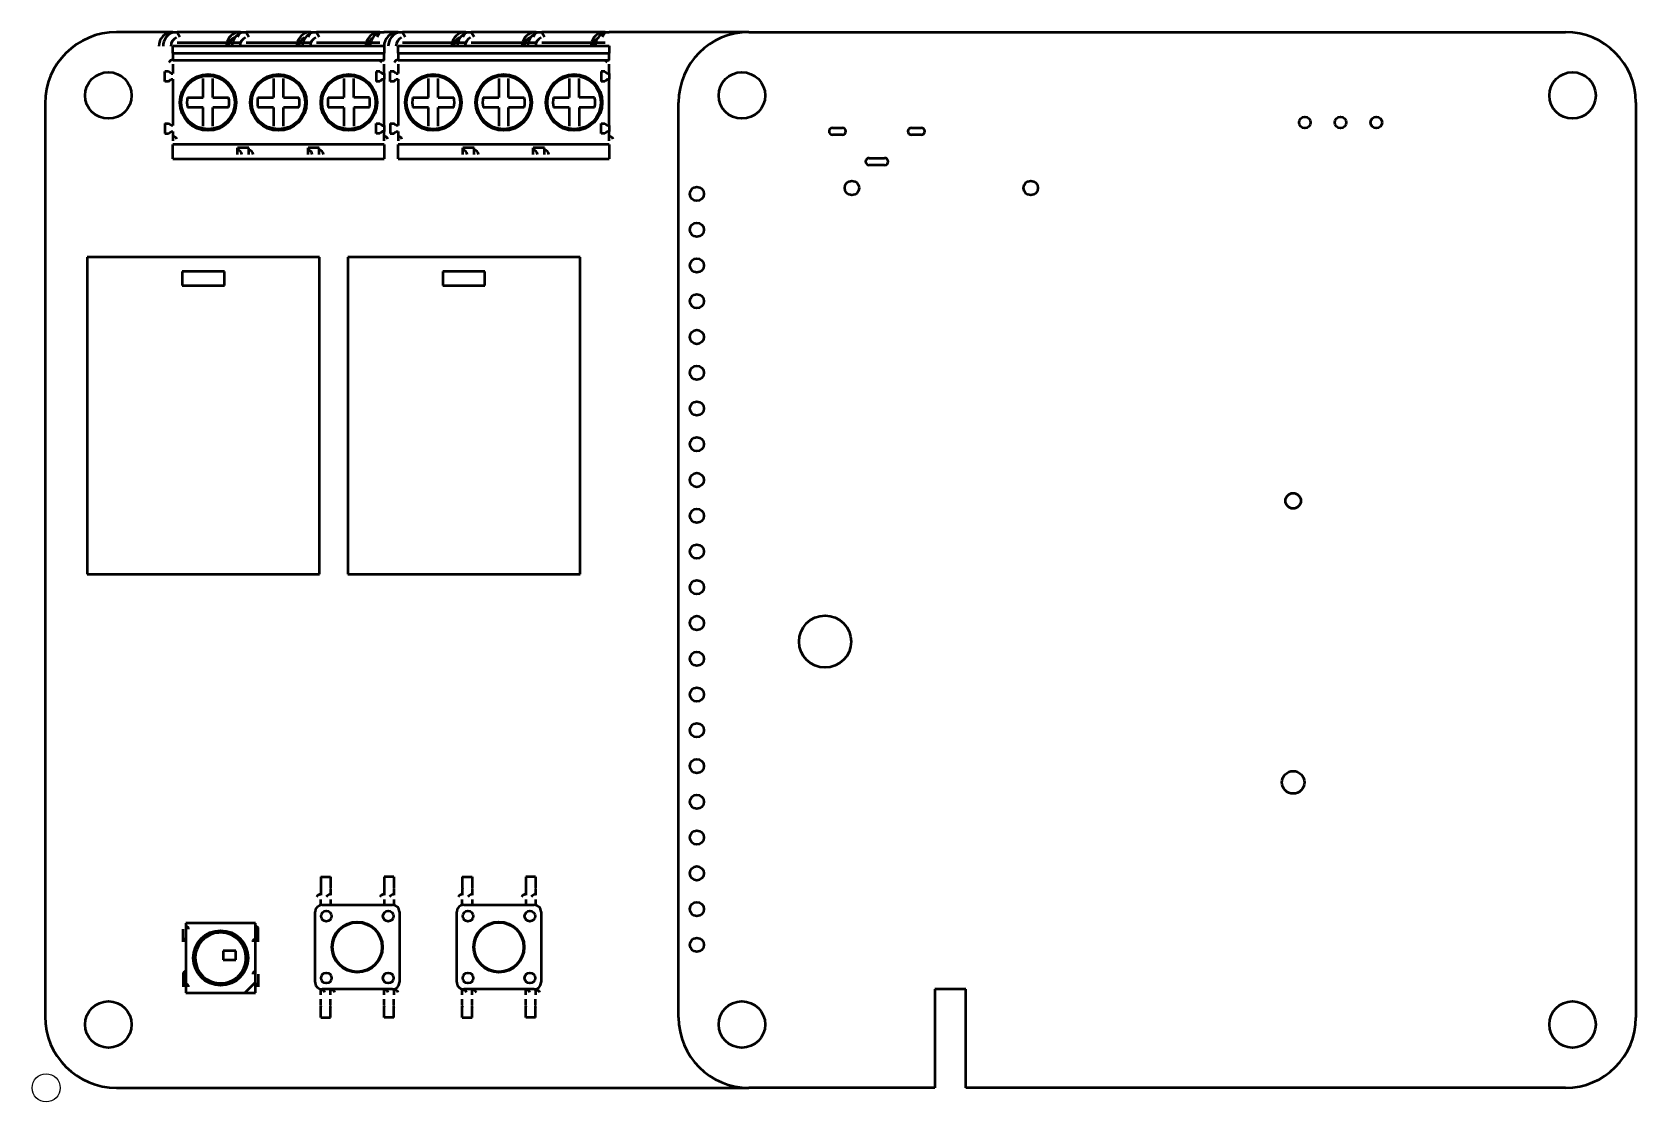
# Model space of a CAD drawing. Header units: millimetres. Extents: x -1 to 113, y -1 to 75.
import ezdxf

# ---------------------------------------------------------------- set-up
doc = ezdxf.new("R2010")
doc.units = ezdxf.units.MM
doc.header["$LTSCALE"] = 0.75
doc.layers.add('Visible', color=7, linetype='Continuous', lineweight=50)

msp = doc.modelspace()

# ---------------------------------------------------------------- linework, layer by layer
msp.add_ellipse((0, 0), major_axis=(1, 0), ratio=1)
msp.add_ellipse((0, 0), major_axis=(1, 0), ratio=1)
msp.add_ellipse((0, 0), major_axis=(1, 0), ratio=1)
msp.add_ellipse((0, 0), major_axis=(1, 0), ratio=1)
msp.add_ellipse((0, 0), major_axis=(1, 0), ratio=1)
msp.add_ellipse((0, 0), major_axis=(1, 0), ratio=1)
msp.add_ellipse((0, 0), major_axis=(1, 0), ratio=1)
msp.add_ellipse((0, 0), major_axis=(1, 0), ratio=1)
msp.add_ellipse((0, 0), major_axis=(1, 0), ratio=1)
msp.add_ellipse((0, 0), major_axis=(1, 0), ratio=1)
msp.add_ellipse((0, 0), major_axis=(1, 0), ratio=1)
msp.add_ellipse((0, 0), major_axis=(1, 0), ratio=1)
msp.add_ellipse((0, 0), major_axis=(1, 0), ratio=1)
msp.add_ellipse((0, 0), major_axis=(1, 0), ratio=1)
msp.add_ellipse((0, 0), major_axis=(1, 0), ratio=1)
msp.add_ellipse((0, 0), major_axis=(1, 0), ratio=1)
msp.add_ellipse((0, 0), major_axis=(1, 0), ratio=1)
msp.add_ellipse((0, 0), major_axis=(1, 0), ratio=1)
msp.add_ellipse((0, 0), major_axis=(1, 0), ratio=1)
msp.add_ellipse((0, 0), major_axis=(1, 0), ratio=1)
msp.add_ellipse((0, 0), major_axis=(1, 0), ratio=1)
msp.add_ellipse((0, 0), major_axis=(1, 0), ratio=1)
msp.add_ellipse((0, 0), major_axis=(1, 0), ratio=1)
msp.add_ellipse((0, 0), major_axis=(1, 0), ratio=1)
msp.add_ellipse((0, 0), major_axis=(1, 0), ratio=1)
msp.add_ellipse((0, 0), major_axis=(1, 0), ratio=1)
msp.add_ellipse((0, 0), major_axis=(1, 0), ratio=1)
msp.add_ellipse((0, 0), major_axis=(1, 0), ratio=1)
msp.add_ellipse((0, 0), major_axis=(1, 0), ratio=1)
msp.add_ellipse((0, 0), major_axis=(1, 0), ratio=1)
at = {"layer": 'Visible'}
for p, q in [((9, 75), (5, 75)), ((9, 75, 6.1002), (9.3, 75, 6.1002)), ((9.3, 75, 6.1002), (9.5, 74.65359, 6.1002)), ((13.8, 75), (9.3, 75)), ((9.3, 74.25, 7.068446), (13.8, 74.25, 7.068446)), ((13.6, 74.65359, 6.1002), (13.8, 75, 6.1002)), ((13.8, 75, 6.1002), (14.2, 75, 6.1002)), ((14.2, 75, 6.1002), (14.4, 74.65359, 6.1002)), ((18.8, 75), (14.2, 75)), ((14.2, 74.25, 7.068446), (18.8, 74.25, 7.068446)), ((18.6, 74.65359, 6.1002), (18.8, 75, 6.1002)), ((18.8, 75, 6.1002), (19.2, 75, 6.1002)), ((19.2, 75, 6.1002), (19.4, 74.65359, 6.1002)), ((23.7, 75), (19.2, 75)), ((19.2, 74.25, 7.068446), (23.7, 74.25, 7.068446)), ((23.5, 74.65359, 6.1002), (23.7, 75, 6.1002)), ((23.7, 75, 6.1002), (24, 75, 6.1002)), ((25, 75), (24, 75)), ((25, 75, 6.1002), (25.3, 75, 6.1002)), ((25.3, 75, 6.1002), (25.5, 74.65359, 6.1002)), ((29.8, 75), (25.3, 75)), ((25.3, 74.25, 7.068446), (29.8, 74.25, 7.068446)), ((29.6, 74.65359, 6.1002), (29.8, 75, 6.1002)), ((29.8, 75, 6.1002), (30.2, 75, 6.1002)), ((30.2, 75, 6.1002), (30.4, 74.65359, 6.1002)), ((34.8, 75), (30.2, 75)), ((30.2, 74.25, 7.068446), (34.8, 74.25, 7.068446)), ((34.6, 74.65359, 6.1002), (34.8, 75, 6.1002)), ((34.8, 75, 6.1002), (35.2, 75, 6.1002)), ((35.2, 75, 6.1002), (35.4, 74.65359, 6.1002)), ((39.7, 75), (35.2, 75)), ((35.2, 74.25, 7.068446), (39.7, 74.25, 7.068446)), ((39.5, 74.65359, 6.1002), (39.7, 75, 6.1002)), ((39.7, 75, 6.1002), (40, 75, 6.1002)), ((49.92, 75), (40, 75)), ((49.92, 75, 1.54), (107.92, 75, 1.54)), ((9, 73.506114, 7.1), (9, 74.019999, 7.1)), ((9, 74.019999, 7.1), (24, 74.019999, 7.1)), ((9, 73.506114, 7.1), (9, 73.000355, 11.219083)), ((9, 73.506114, 7.1), (24, 73.506114, 7.1)), ((9, 73.000355, 11.219083), (24, 73.000355, 11.219083)), ((24, 74.019999, 7.1), (24, 73.506114, 7.1)), ((24, 73.000355, 11.219083), (24, 73.506114, 7.1)), ((25, 73.506114, 7.1), (25, 74.019999, 7.1)), ((25, 74.019999, 7.1), (40, 74.019999, 7.1)), ((25, 73.506114, 7.1), (25, 73.000355, 11.219083)), ((25, 73.506114, 7.1), (40, 73.506114, 7.1)), ((25, 73.000355, 11.219083), (40, 73.000355, 11.219083)), ((40, 74.019999, 7.1), (40, 73.506114, 7.1)), ((40, 73.000355, 11.219083), (40, 73.506114, 7.1)), ((8.69297, 72.206813, 11.4), (8.43, 72.206813, 11.4)), ((8.43, 71.493187, 11.4), (8.43, 72.206813, 11.4)), ((8.871143, 72.057, 11.4), (8.69297, 72.206813, 11.4)), ((8.871143, 72.057, 11.4), (9, 72.057, 11.4)), ((9, 72.725002, 11.4), (9, 72.057, 11.4)), ((11.15, 71.862789, 9.801016), (11.15, 71.847644, 10.653634)), ((11.85, 71.847644, 10.653634), (11.85, 71.862789, 9.801016)), ((16.15, 71.862789, 9.801016), (16.15, 71.847644, 10.653634)), ((16.85, 71.847644, 10.653634), (16.85, 71.862789, 9.801016)), ((21.15, 71.862789, 9.801016), (21.15, 71.847644, 10.653634)), ((21.85, 71.847644, 10.653634), (21.85, 71.862789, 9.801016)), ((23.43, 72.206813, 11.4), (23.43, 71.493187, 11.4)), ((23.69297, 72.206813, 11.4), (23.43, 72.206813, 11.4)), ((23.69297, 72.206813, 11.4), (23.871143, 72.057, 11.4)), ((23.871143, 72.057, 11.4), (24, 72.057, 11.4)), ((24, 72.057, 11.4), (24, 72.725002, 11.4)), ((24, 72.057, 7.1), (24, 71.643, 7.1)), ((24.69297, 72.206813, 11.4), (24.43, 72.206813, 11.4)), ((24.43, 71.493187, 11.4), (24.43, 72.206813, 11.4)), ((24.871143, 72.057, 11.4), (24.69297, 72.206813, 11.4)), ((24.871143, 72.057, 11.4), (25, 72.057, 11.4)), ((25, 72.725002, 11.4), (25, 72.057, 11.4)), ((27.15, 71.862789, 9.801016), (27.15, 71.847644, 10.653634)), ((27.85, 71.847644, 10.653634), (27.85, 71.862789, 9.801016)), ((32.15, 71.862789, 9.801016), (32.15, 71.847644, 10.653634)), ((32.85, 71.847644, 10.653634), (32.85, 71.862789, 9.801016)), ((37.15, 71.862789, 9.801016), (37.15, 71.847644, 10.653634)), ((37.85, 71.847644, 10.653634), (37.85, 71.862789, 9.801016)), ((39.43, 72.206813, 11.4), (39.43, 71.493187, 11.4)), ((39.69297, 72.206813, 11.4), (39.43, 72.206813, 11.4)), ((39.69297, 72.206813, 11.4), (39.871143, 72.057, 11.4)), ((39.871143, 72.057, 11.4), (40, 72.057, 11.4)), ((40, 72.057, 11.4), (40, 72.725002, 11.4)), ((40, 72.057, 7.1), (40, 71.643, 7.1)), ((8.69297, 71.493187, 11.4), (8.43, 71.493187, 11.4)), ((8.69297, 71.493187, 11.4), (8.871143, 71.643, 11.4)), ((8.871143, 71.643, 11.4), (9, 71.643, 11.4)), ((9, 71.643, 11.4), (9, 68.357, 11.4)), ((11.15, 70.35, 10.801016), (11.15, 71.694761, 10.801016)), ((11.85, 70.35, 10.801016), (11.85, 71.694761, 10.801016)), ((16.15, 71.694761, 10.801016), (16.15, 70.35, 10.801016)), ((16.85, 70.35, 10.801016), (16.85, 71.694761, 10.801016)), ((21.15, 71.694761, 10.801016), (21.15, 70.35, 10.801016)), ((21.85, 70.35, 10.801016), (21.85, 71.694761, 10.801016)), ((23.69297, 71.493187, 11.4), (23.43, 71.493187, 11.4)), ((23.871143, 71.643, 11.4), (23.69297, 71.493187, 11.4)), ((23.871143, 71.643, 11.4), (24, 71.643, 11.4)), ((24, 68.357, 11.4), (24, 71.643, 11.4)), ((24.69297, 71.493187, 11.4), (24.43, 71.493187, 11.4)), ((24.69297, 71.493187, 11.4), (24.871143, 71.643, 11.4)), ((24.871143, 71.643, 11.4), (25, 71.643, 11.4)), ((25, 71.643, 11.4), (25, 68.357, 11.4)), ((27.15, 70.35, 10.801016), (27.15, 71.694761, 10.801016)), ((27.85, 70.35, 10.801016), (27.85, 71.694761, 10.801016)), ((32.15, 71.694761, 10.801016), (32.15, 70.35, 10.801016)), ((32.85, 70.35, 10.801016), (32.85, 71.694761, 10.801016)), ((37.15, 71.694761, 10.801016), (37.15, 70.35, 10.801016)), ((37.85, 70.35, 10.801016), (37.85, 71.694761, 10.801016)), ((39.69297, 71.493187, 11.4), (39.43, 71.493187, 11.4)), ((39.871143, 71.643, 11.4), (39.69297, 71.493187, 11.4)), ((39.871143, 71.643, 11.4), (40, 71.643, 11.4)), ((40, 68.357, 11.4), (40, 71.643, 11.4)), ((-0.08, 69.92), (-0.08, 5.08)), ((10.041404, 70.35, 10.801016), (11.15, 70.35, 10.801016)), ((11.15, 69.65, 10.801016), (10.041404, 69.65, 10.801016)), ((11.15, 68.305238, 10.801016), (11.15, 69.65, 10.801016)), ((11.85, 70.35, 10.801016), (12.958595, 70.35, 10.801016)), ((11.85, 68.305238, 10.801016), (11.85, 69.65, 10.801016)), ((12.958595, 69.65, 10.801016), (11.85, 69.65, 10.801016)), ((15.041404, 70.35, 10.801016), (16.15, 70.35, 10.801016)), ((16.15, 69.65, 10.801016), (15.041404, 69.65, 10.801016)), ((16.15, 69.65, 10.801016), (16.15, 68.305238, 10.801016)), ((16.85, 70.35, 10.801016), (17.958595, 70.35, 10.801016)), ((16.85, 68.305238, 10.801016), (16.85, 69.65, 10.801016)), ((17.958595, 69.65, 10.801016), (16.85, 69.65, 10.801016)), ((20.041404, 70.35, 10.801016), (21.15, 70.35, 10.801016)), ((21.15, 69.65, 10.801016), (20.041404, 69.65, 10.801016)), ((21.15, 69.65, 10.801016), (21.15, 68.305238, 10.801016)), ((22.958595, 70.35, 10.801016), (21.85, 70.35, 10.801016)), ((21.85, 69.65, 10.801016), (21.85, 68.305238, 10.801016)), ((22.958595, 69.65, 10.801016), (21.85, 69.65, 10.801016)), ((26.041404, 70.35, 10.801016), (27.15, 70.35, 10.801016)), ((27.15, 69.65, 10.801016), (26.041404, 69.65, 10.801016)), ((27.15, 68.305238, 10.801016), (27.15, 69.65, 10.801016)), ((27.85, 70.35, 10.801016), (28.958595, 70.35, 10.801016)), ((27.85, 68.305238, 10.801016), (27.85, 69.65, 10.801016)), ((28.958595, 69.65, 10.801016), (27.85, 69.65, 10.801016)), ((31.041404, 70.35, 10.801016), (32.15, 70.35, 10.801016)), ((32.15, 69.65, 10.801016), (31.041404, 69.65, 10.801016)), ((32.15, 69.65, 10.801016), (32.15, 68.305238, 10.801016)), ((32.85, 70.35, 10.801016), (33.958595, 70.35, 10.801016)), ((32.85, 68.305238, 10.801016), (32.85, 69.65, 10.801016)), ((33.958595, 69.65, 10.801016), (32.85, 69.65, 10.801016)), ((36.041404, 70.35, 10.801016), (37.15, 70.35, 10.801016)), ((37.15, 69.65, 10.801016), (36.041404, 69.65, 10.801016)), ((37.15, 69.65, 10.801016), (37.15, 68.305238, 10.801016)), ((38.958595, 70.35, 10.801016), (37.85, 70.35, 10.801016)), ((37.85, 69.65, 10.801016), (37.85, 68.305238, 10.801016)), ((38.958595, 69.65, 10.801016), (37.85, 69.65, 10.801016)), ((44.92, 5, 1.54), (44.92, 70, 1.54)), ((112.92, 70, 1.54), (112.92, 5, 1.54)), ((8.43, 68.506813, 11.4), (8.69297, 68.506813, 11.4)), ((8.43, 68.506813, 11.4), (8.43, 67.793187, 11.4)), ((8.871143, 68.357, 11.4), (8.69297, 68.506813, 11.4)), ((9, 68.357, 11.4), (8.871143, 68.357, 11.4)), ((23.43, 67.793187, 11.4), (23.43, 68.506813, 11.4)), ((23.43, 68.506813, 11.4), (23.69297, 68.506813, 11.4)), ((23.69297, 68.506813, 11.4), (23.871143, 68.357, 11.4)), ((23.871143, 68.357, 11.4), (24, 68.357, 11.4)), ((24, 68.357, 7.1), (24, 67.943, 7.1)), ((24.43, 68.506813, 11.4), (24.69297, 68.506813, 11.4)), ((24.43, 68.506813, 11.4), (24.43, 67.793187, 11.4)), ((24.871143, 68.357, 11.4), (24.69297, 68.506813, 11.4)), ((25, 68.357, 11.4), (24.871143, 68.357, 11.4)), ((39.43, 67.793187, 11.4), (39.43, 68.506813, 11.4)), ((39.43, 68.506813, 11.4), (39.69297, 68.506813, 11.4)), ((39.69297, 68.506813, 11.4), (39.871143, 68.357, 11.4)), ((39.871143, 68.357, 11.4), (40, 68.357, 11.4)), ((40, 68.357, 7.1), (40, 67.943, 7.1)), ((8.43, 67.793187, 11.4), (8.69297, 67.793187, 11.4)), ((8.69297, 67.793187, 11.4), (8.871143, 67.943, 11.4)), ((8.871143, 67.943, 11.4), (9, 67.943, 11.4)), ((9, 67.943, 11.4), (9, 67.284529, 11.4)), ((11.15, 68.152356, 10.653634), (11.15, 68.137211, 9.801016)), ((11.85, 68.137211, 9.801016), (11.85, 68.152356, 10.653634)), ((16.15, 68.152356, 10.653634), (16.15, 68.137211, 9.801016)), ((16.85, 68.137211, 9.801016), (16.85, 68.152356, 10.653634)), ((21.15, 68.152356, 10.653634), (21.15, 68.137211, 9.801016)), ((21.85, 68.137211, 9.801016), (21.85, 68.152356, 10.653634)), ((23.69297, 67.793187, 11.4), (23.43, 67.793187, 11.4)), ((23.871143, 67.943, 11.4), (23.69297, 67.793187, 11.4)), ((24, 67.943, 11.4), (23.871143, 67.943, 11.4)), ((24, 67.284529, 11.4), (24, 67.943, 11.4)), ((24.43, 67.793187, 11.4), (24.69297, 67.793187, 11.4)), ((24.69297, 67.793187, 11.4), (24.871143, 67.943, 11.4)), ((24.871143, 67.943, 11.4), (25, 67.943, 11.4)), ((25, 67.943, 11.4), (25, 67.284529, 11.4)), ((27.15, 68.152356, 10.653634), (27.15, 68.137211, 9.801016)), ((27.85, 68.137211, 9.801016), (27.85, 68.152356, 10.653634)), ((32.15, 68.152356, 10.653634), (32.15, 68.137211, 9.801016)), ((32.85, 68.137211, 9.801016), (32.85, 68.152356, 10.653634)), ((37.15, 68.152356, 10.653634), (37.15, 68.137211, 9.801016)), ((37.85, 68.137211, 9.801016), (37.85, 68.152356, 10.653634)), ((39.69297, 67.793187, 11.4), (39.43, 67.793187, 11.4)), ((39.871143, 67.943, 11.4), (39.69297, 67.793187, 11.4)), ((40, 67.943, 11.4), (39.871143, 67.943, 11.4)), ((40, 67.284529, 11.4), (40, 67.943, 11.4)), ((55.8575, 68.2016, 1.54), (56.5575, 68.2016, 1.54)), ((56.5575, 67.7016, 1.54), (55.8575, 67.7016, 1.54)), ((61.4575, 68.2016, 1.54), (62.1575, 68.2016, 1.54)), ((62.1575, 67.7016, 1.54), (61.4575, 67.7016, 1.54)), ((24, 67.009176, 11.219083), (9, 67.009176, 11.219083)), ((9, 66, 3), (9, 67.009176, 11.219083)), ((14.4, 66.779682, 9.35), (13.6, 66.779682, 9.35)), ((13.6, 66.3, 9.35), (13.6, 66.779682, 9.35)), ((14.4, 66.3, 9.35), (14.4, 66.779682, 9.35)), ((19.4, 66.779682, 9.35), (18.6, 66.779682, 9.35)), ((18.6, 66.3, 9.35), (18.6, 66.779682, 9.35)), ((19.4, 66.3, 9.35), (19.4, 66.779682, 9.35)), ((24, 67.009176, 11.219083), (24, 66, 3)), ((40, 67.009176, 11.219083), (25, 67.009176, 11.219083)), ((25, 66, 3), (25, 67.009176, 11.219083)), ((30.4, 66.779682, 9.35), (29.6, 66.779682, 9.35)), ((29.6, 66.3, 9.35), (29.6, 66.779682, 9.35)), ((30.4, 66.3, 9.35), (30.4, 66.779682, 9.35)), ((35.4, 66.779682, 9.35), (34.6, 66.779682, 9.35)), ((34.6, 66.3, 9.35), (34.6, 66.779682, 9.35)), ((35.4, 66.3, 9.35), (35.4, 66.779682, 9.35)), ((40, 67.009176, 11.219083), (40, 66, 3)), ((9, 66, 3), (13.6, 66, 3)), ((13.6, 66, 9.05), (14.4, 66, 9.05)), ((14.4, 66, 3), (18.6, 66, 3)), ((18.6, 66, 9.05), (19.4, 66, 9.05)), ((19.4, 66, 3), (24, 66, 3)), ((25, 66, 3), (29.6, 66, 3)), ((29.6, 66, 9.05), (30.4, 66, 9.05)), ((30.4, 66, 3), (34.6, 66, 3)), ((34.6, 66, 9.05), (35.4, 66, 9.05)), ((35.4, 66, 3), (40, 66, 3)), ((58.4575, 66.0516, 1.54), (59.5575, 66.0516, 1.54)), ((59.5575, 65.5516, 1.54), (58.4575, 65.5516, 1.54)), ((2.92, 59, 19), (2.92, 36.5, 19)), ((19.42, 59, 19), (2.92, 59, 19)), ((19.42, 36.5, 19), (19.42, 59, 19)), ((21.42, 59, 19), (21.42, 36.5, 19)), ((37.92, 59, 19), (21.42, 59, 19)), ((37.92, 36.5, 19), (37.92, 59, 19)), ((12.67, 58, 19), (9.67, 58, 19)), ((9.67, 58, 19), (9.67, 57, 19)), ((9.67, 57, 19), (12.67, 57, 19)), ((12.67, 57, 19), (12.67, 58, 19)), ((31.17, 58, 19), (28.17, 58, 19)), ((28.17, 58, 19), (28.17, 57, 19)), ((28.17, 57, 19), (31.17, 57, 19)), ((31.17, 57, 19), (31.17, 58, 19)), ((2.92, 36.5, 19), (19.42, 36.5, 19)), ((21.42, 36.5, 19), (37.92, 36.5, 19)), ((19.5, 15, 0.3), (20.2, 15, 0.3)), ((19.5, 15, 0.3), (19.5, 14.2, 0.3)), ((20.2, 15, 0.3), (20.2, 14.2, 0.3)), ((24.7, 15, 0.3), (24, 15, 0.3)), ((24, 15, 0.3), (24, 14.2, 0.3)), ((24.7, 15, 0.3), (24.7, 14.2, 0.3)), ((29.56, 15, 0.3), (30.26, 15, 0.3)), ((29.56, 15, 0.3), (29.56, 14.2, 0.3)), ((30.26, 15, 0.3), (30.26, 14.2, 0.3)), ((34.76, 15, 0.3), (34.06, 15, 0.3)), ((34.06, 15, 0.3), (34.06, 14.2, 0.3)), ((34.76, 15, 0.3), (34.76, 14.2, 0.3)), ((19.5, 14.156698, 0.325), (19.5, 13.694818, 1.125)), ((20.2, 14.156698, 0.325), (20.2, 13.694818, 1.125)), ((24, 14.156698, 0.325), (24, 13.694818, 1.125)), ((24.7, 14.156698, 0.325), (24.7, 13.694818, 1.125)), ((29.56, 14.156698, 0.325), (29.56, 13.694818, 1.125)), ((30.26, 14.156698, 0.325), (30.26, 13.694818, 1.125)), ((34.06, 14.156698, 0.325), (34.06, 13.694818, 1.125)), ((34.76, 14.156698, 0.325), (34.76, 13.694818, 1.125)), ((19.5, 12.989898, 1.3), (19.5, 13.391709, 1.3)), ((19.6, 13, 3.7), (24.6, 13, 3.7)), ((20.2, 13.391709, 1.3), (20.2, 13, 1.3)), ((24, 13.391709, 1.3), (24, 13, 1.3)), ((24.7, 13.391709, 1.3), (24.7, 12.989898, 1.3)), ((29.56, 12.989898, 1.3), (29.56, 13.391709, 1.3)), ((29.66, 13, 3.7), (34.66, 13, 3.7)), ((30.26, 13.391709, 1.3), (30.26, 13, 1.3)), ((34.06, 13.391709, 1.3), (34.06, 13, 1.3)), ((34.76, 13.391709, 1.3), (34.76, 12.989898, 1.3)), ((9.92, 11.705, 1.7), (9.92, 6.755, 1.7)), ((14.87, 11.705, 1.7), (9.92, 11.705, 1.7)), ((14.87, 7.505, 1.7), (14.87, 11.705, 1.7)), ((19.1, 7.5, 3.7), (19.1, 12.5, 3.7)), ((25.1, 12.5, 3.7), (25.1, 7.5, 3.7)), ((29.16, 7.5, 3.7), (29.16, 12.5, 3.7)), ((35.16, 12.5, 3.7), (35.16, 7.5, 3.7)), ((9.72, 10.38, 0.5), (9.72, 11.28, 0.5)), ((15.07, 10.38, 0.5), (15.07, 11.28, 0.5)), ((13.482142, 9.737777, 1.45), (12.562142, 9.737777, 1.45)), ((12.562142, 9.737777, 1.45), (12.562142, 9.101056, 1.45)), ((13.482142, 9.101056, 1.45), (13.482142, 9.737777, 1.45)), ((9.72, 8.08, 0.5), (9.72, 7.18, 0.5)), ((12.562142, 9.101056, 1.45), (13.482142, 9.101056, 1.45)), ((15.07, 8.08, 0.5), (15.07, 7.18, 0.5)), ((14.87, 7.505, 1.7), (14.12, 6.755, 1.7)), ((14.87, 6.755, 1.3), (14.87, 7.505, 1.3)), ((19.5, 6.60829, 1.3), (19.5, 7.010102, 1.3)), ((24.6, 7, 3.7), (19.6, 7, 3.7)), ((20.2, 6.60829, 1.3), (20.2, 7, 1.3)), ((24, 6.60829, 1.3), (24, 7, 1.3)), ((24.7, 7.010102, 1.3), (24.7, 6.60829, 1.3)), ((29.56, 6.60829, 1.3), (29.56, 7.010102, 1.3)), ((34.66, 7, 3.7), (29.66, 7, 3.7)), ((30.26, 6.60829, 1.3), (30.26, 7, 1.3)), ((34.06, 6.60829, 1.3), (34.06, 7, 1.3)), ((34.76, 7.010102, 1.3), (34.76, 6.60829, 1.3)), ((63.12, 7, 1.54), (63.12, 0, 1.54)), ((65.32, 7, 1.54), (63.12, 7, 1.54)), ((65.32, 0, 1.54), (65.32, 7, 1.54)), ((9.92, 6.755, 1.7), (14.12, 6.755, 1.7)), ((14.12, 6.755, 1.3), (14.87, 6.755, 1.3)), ((19.5, 5.843301, 0.325), (19.5, 6.305181, 1.125)), ((19.5, 5, 0.3), (19.5, 5.8, 0.3)), ((20.2, 5.843301, 0.325), (20.2, 6.305181, 1.125)), ((20.2, 5, 0.3), (20.2, 5.8, 0.3)), ((24, 5.843301, 0.325), (24, 6.305181, 1.125)), ((24, 5, 0.3), (24, 5.8, 0.3)), ((24.7, 5.843301, 0.325), (24.7, 6.305181, 1.125)), ((24.7, 5, 0.3), (24.7, 5.8, 0.3)), ((29.56, 5.843301, 0.325), (29.56, 6.305181, 1.125)), ((29.56, 5, 0.3), (29.56, 5.8, 0.3)), ((30.26, 5.843301, 0.325), (30.26, 6.305181, 1.125)), ((30.26, 5, 0.3), (30.26, 5.8, 0.3)), ((34.06, 5.843301, 0.325), (34.06, 6.305181, 1.125)), ((34.06, 5, 0.3), (34.06, 5.8, 0.3)), ((34.76, 5.843301, 0.325), (34.76, 6.305181, 1.125)), ((34.76, 5, 0.3), (34.76, 5.8, 0.3)), ((19.5, 5, 0.3), (20.2, 5, 0.3)), ((24.7, 5, 0.3), (24, 5, 0.3)), ((29.56, 5, 0.3), (30.26, 5, 0.3)), ((34.76, 5, 0.3), (34.06, 5, 0.3)), ((5, 0), (49.92, 0)), ((63.12, 0, 1.54), (49.92, 0, 1.54)), ((107.92, 0, 1.54), (65.32, 0, 1.54))]:
    msp.add_line(p, q, dxfattribs=at)
for centre, radius in [((4.42, 70.5), 1.65), ((11.5, 70, 11.4), 2), ((11.5, 70, 9.6), 1.898894), ((16.5, 70, 11.4), 2), ((16.5, 70, 9.6), 1.898894), ((21.5, 70, 11.4), 2), ((21.5, 70, 9.6), 1.898894), ((27.5, 70, 11.4), 2), ((27.5, 70, 9.6), 1.898894), ((32.5, 70, 11.4), 2), ((32.5, 70, 9.6), 1.898894), ((37.5, 70, 11.4), 2), ((37.5, 70, 9.6), 1.898894), ((49.42, 70.5, 1.54), 1.65), ((108.42, 70.5, 1.54), 1.65), ((89.4, 68.58, 1.54), 0.405), ((91.94, 68.58, 1.54), 0.405), ((94.48, 68.58, 1.54), 0.405), ((46.22, 63.5, 1.54), 0.5), ((57.2332, 63.9235, 1.54), 0.51), ((69.9332, 63.9235, 1.54), 0.51), ((46.22, 60.96, 1.54), 0.5), ((46.22, 58.42, 1.54), 0.5), ((46.22, 55.88, 1.54), 0.5), ((46.22, 53.34, 1.54), 0.5), ((46.22, 50.8, 1.54), 0.5), ((46.22, 48.26, 1.54), 0.5), ((46.22, 45.72, 1.54), 0.5), ((46.22, 43.18, 1.54), 0.5), ((88.5757, 41.7017, 1.54), 0.55), ((46.22, 40.64, 1.54), 0.5), ((46.22, 38.1, 1.54), 0.5), ((46.22, 35.56, 1.54), 0.5), ((46.22, 33.02, 1.54), 0.5), ((55.3257, 31.7017, 1.54), 1.85), ((46.22, 30.48, 1.54), 0.5), ((46.22, 27.94, 1.54), 0.5), ((46.22, 25.4, 1.54), 0.5), ((46.22, 22.86, 1.54), 0.5), ((88.5757, 21.7017, 1.54), 0.8), ((46.22, 20.32, 1.54), 0.5), ((46.22, 17.78, 1.54), 0.5), ((46.22, 15.24, 1.54), 0.5), ((19.9, 12.2, 3.725), 0.375), ((24.3, 12.2, 3.725), 0.375), ((29.96, 12.2, 3.725), 0.375), ((34.36, 12.2, 3.725), 0.375), ((46.22, 12.7, 1.54), 0.5), ((22.1, 10, 3.7), 1.8), ((22.1, 10, 3.35), 1.75), ((32.16, 10, 3.7), 1.8), ((32.16, 10, 3.35), 1.75), ((12.395, 9.23, 1.7), 1.95), ((46.22, 10.16, 1.54), 0.5), ((19.9, 7.8, 3.725), 0.375), ((24.3, 7.8, 3.725), 0.375), ((29.96, 7.8, 3.725), 0.375), ((34.36, 7.8, 3.725), 0.375), ((4.42, 4.5), 1.65), ((49.42, 4.5, 1.54), 1.65), ((108.42, 4.5, 1.54), 1.65)]:
    msp.add_circle(centre, radius, dxfattribs=at)
for centre, radius, start, end in [((5, 69.92), 5.08, 90, 180), ((9, 74, 6.1002), 1, 91.145935, 180), ((9.3, 74, 6.1002), 1, 104.477512, 180), ((9.5, 74, 6.1002), 0.65359, 112.488804, 180), ((13.8, 74, 6.1002), 1, 104.477512, 180), ((13.6, 74, 6.1002), 0.65359, 112.488804, 180), ((14.2, 74, 6.1002), 1, 104.477512, 180), ((14.4, 74, 6.1002), 0.65359, 112.488804, 180), ((18.8, 74, 6.1002), 1, 104.477512, 180), ((18.6, 74, 6.1002), 0.65359, 112.488804, 180), ((19.2, 74, 6.1002), 1, 104.477512, 180), ((19.4, 74, 6.1002), 0.65359, 112.488804, 180), ((23.7, 74, 6.1002), 1, 104.477512, 180), ((23.5, 74, 6.1002), 0.65359, 112.488804, 180), ((24, 74, 6.1002), 1, 91.145935, 180), ((25, 74, 6.1002), 1, 91.145935, 180), ((25.3, 74, 6.1002), 1, 104.477512, 180), ((25.5, 74, 6.1002), 0.65359, 112.488804, 180), ((29.8, 74, 6.1002), 1, 104.477512, 180), ((29.6, 74, 6.1002), 0.65359, 112.488804, 180), ((30.2, 74, 6.1002), 1, 104.477512, 180), ((30.4, 74, 6.1002), 0.65359, 112.488804, 180), ((34.8, 74, 6.1002), 1, 104.477512, 180), ((34.6, 74, 6.1002), 0.65359, 112.488804, 180), ((35.2, 74, 6.1002), 1, 104.477512, 180), ((35.4, 74, 6.1002), 0.65359, 112.488804, 180), ((39.7, 74, 6.1002), 1, 104.477512, 180), ((39.5, 74, 6.1002), 0.65359, 112.488804, 180), ((40, 74, 6.1002), 1, 91.145935, 180), ((49.92, 70, 1.54), 5, 90, 180), ((107.92, 70, 1.54), 5, 0, 90), ((9, 72.725002, 11.1), 0.3, 90, 156.612771), ((24, 72.725002, 11.1), 0.3, 90, 156.612771), ((25, 72.725002, 11.1), 0.3, 90, 156.612771), ((40, 72.725002, 11.1), 0.3, 90, 156.612771), ((11.5, 70, 9.801016), 1.895385, 79.358744, 100.641256), ((16.5, 70, 9.801016), 1.895385, 79.358744, 100.641256), ((21.5, 70, 9.801016), 1.895385, 79.358744, 100.641256), ((27.5, 70, 9.801016), 1.895385, 79.358744, 100.641256), ((32.5, 70, 9.801016), 1.895385, 79.358744, 100.641256), ((37.5, 70, 9.801016), 1.895385, 79.358744, 100.641256), ((11.5, 70, 10.801016), 1.5, 166.506596, 193.493394), ((11.5, 70, 10.801016), 1.5, 346.506596, 13.493394), ((16.5, 70, 10.801016), 1.5, 166.506596, 193.493394), ((16.5, 70, 10.801016), 1.5, 346.506596, 13.493394), ((21.5, 70, 10.801016), 1.5, 166.506596, 193.493394), ((21.5, 70, 10.801016), 1.5, 346.506596, 13.493394), ((27.5, 70, 10.801016), 1.5, 166.506596, 193.493394), ((27.5, 70, 10.801016), 1.5, 346.506596, 13.493394), ((32.5, 70, 10.801016), 1.5, 166.506596, 193.493394), ((32.5, 70, 10.801016), 1.5, 346.506596, 13.493394), ((37.5, 70, 10.801016), 1.5, 166.506596, 193.493394), ((37.5, 70, 10.801016), 1.5, 346.506596, 13.493394), ((9, 67.284529, 11.1), 0.3, 23.387229, 90), ((11.5, 70, 9.801016), 1.895385, 259.358744, 280.641256), ((16.5, 70, 9.801016), 1.895385, 259.358744, 280.641256), ((21.5, 70, 9.801016), 1.895385, 259.358744, 280.641256), ((24, 67.284529, 11.1), 0.3, 23.387229, 90), ((25, 67.284529, 11.1), 0.3, 23.387229, 90), ((27.5, 70, 9.801016), 1.895385, 259.358744, 280.641256), ((32.5, 70, 9.801016), 1.895385, 259.358744, 280.641256), ((37.5, 70, 9.801016), 1.895385, 259.358744, 280.641256), ((40, 67.284529, 11.1), 0.3, 23.387229, 90), ((55.8575, 67.9516, 1.54), 0.25, 90, 270), ((56.5575, 67.9516, 1.54), 0.25, 270, 90), ((61.4575, 67.9516, 1.54), 0.25, 90, 270), ((62.1575, 67.9516, 1.54), 0.25, 270, 90), ((13.6, 66.3, 9.05), 0.3, 0, 90), ((14.4, 66.3, 9.05), 0.3, 0, 90), ((18.6, 66.3, 9.05), 0.3, 0, 90), ((19.4, 66.3, 9.05), 0.3, 0, 90), ((29.6, 66.3, 9.05), 0.3, 0, 90), ((30.4, 66.3, 9.05), 0.3, 0, 90), ((34.6, 66.3, 9.05), 0.3, 0, 90), ((35.4, 66.3, 9.05), 0.3, 0, 90), ((58.4575, 65.8016, 1.54), 0.25, 90, 270), ((59.5575, 65.8016, 1.54), 0.25, 270, 90), ((19.5, 13.391709, 0.95), 0.35, 90, 150), ((19.5, 14.2, 0.35), 0.05, 270, 330), ((20.2, 13.391709, 0.95), 0.35, 90, 150), ((20.2, 14.2, 0.35), 0.05, 270, 330), ((24, 13.391709, 0.95), 0.35, 90, 150), ((24, 14.2, 0.35), 0.05, 270, 330), ((24.7, 13.391709, 0.95), 0.35, 90, 150), ((24.7, 14.2, 0.35), 0.05, 270, 330), ((29.56, 13.391709, 0.95), 0.35, 90, 150), ((29.56, 14.2, 0.35), 0.05, 270, 330), ((30.26, 13.391709, 0.95), 0.35, 90, 150), ((30.26, 14.2, 0.35), 0.05, 270, 330), ((34.06, 13.391709, 0.95), 0.35, 90, 150), ((34.06, 14.2, 0.35), 0.05, 270, 330), ((34.76, 13.391709, 0.95), 0.35, 90, 150), ((34.76, 14.2, 0.35), 0.05, 270, 330), ((19.6, 12.5, 3.7), 0.5, 90, 180), ((24.6, 12.5, 3.7), 0.5, 0, 90), ((29.66, 12.5, 3.7), 0.5, 90, 180), ((34.66, 12.5, 3.7), 0.5, 0, 90), ((9.92, 11.28, 0.5), 0.2, 0, 90), ((14.87, 11.28, 0.5), 0.2, 0, 90), ((9.92, 10.38, 0.5), 0.2, 90, 180), ((12.395, 9.23, 1.3), 1.8, 130.740455, 226.852159), ((12.395, 9.23, 1.3), 1.8, 94.752, 130.740455), ((12.395, 9.23, 1.3), 1.8, 84.513667, 94.752), ((12.395, 9.23, 1.3), 1.8, 28.944, 84.513667), ((14.87, 10.38, 0.5), 0.2, 90, 180), ((12.395, 9.23, 1.3), 1.8, 318.520953, 28.944), ((9.92, 8.08, 0.5), 0.2, 90, 180), ((12.395, 9.23, 1.3), 1.8, 275.328, 318.520953), ((14.87, 8.08, 0.5), 0.2, 90, 180), ((9.92, 7.18, 0.5), 0.2, 0, 90), ((12.395, 9.23, 1.3), 1.8, 226.852159, 265.536), ((12.395, 9.23, 1.3), 1.8, 265.536, 275.328), ((14.87, 7.18, 0.5), 0.2, 0, 90), ((19.6, 7.5, 3.7), 0.5, 180, 270), ((19.5, 6.60829, 0.95), 0.35, 30, 90), ((20.2, 6.60829, 0.95), 0.35, 30, 90), ((24, 6.60829, 0.95), 0.35, 30, 90), ((24.6, 7.5, 3.7), 0.5, 270, 0), ((24.7, 6.60829, 0.95), 0.35, 30, 90), ((29.66, 7.5, 3.7), 0.5, 180, 270), ((29.56, 6.60829, 0.95), 0.35, 30, 90), ((30.26, 6.60829, 0.95), 0.35, 30, 90), ((34.06, 6.60829, 0.95), 0.35, 30, 90), ((34.66, 7.5, 3.7), 0.5, 270, 0), ((34.76, 6.60829, 0.95), 0.35, 30, 90), ((19.5, 5.8, 0.35), 0.05, 270, 330), ((20.2, 5.8, 0.35), 0.05, 270, 330), ((24, 5.8, 0.35), 0.05, 270, 330), ((24.7, 5.8, 0.35), 0.05, 270, 330), ((29.56, 5.8, 0.35), 0.05, 270, 330), ((30.26, 5.8, 0.35), 0.05, 270, 330), ((34.06, 5.8, 0.35), 0.05, 270, 330), ((34.76, 5.8, 0.35), 0.05, 270, 330), ((5, 5.08), 5.08, 180, 270), ((49.92, 5, 1.54), 5, 180, 270), ((107.92, 5, 1.54), 5, 270, 0)]:
    msp.add_arc(centre, radius, start, end, dxfattribs=at)

doc.saveas('drawing.dxf')
